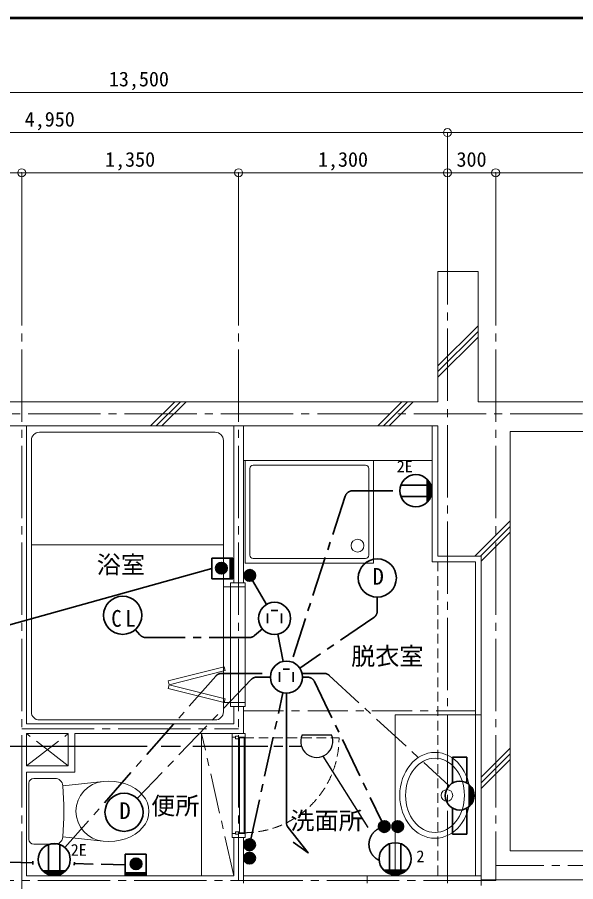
# Model space of a CAD drawing. Units: millimetres at full size, sheet at 1:50. Extents: x -9674 to 9699, y -6794 to 6791.
# Drawn here: x -945 to 2531, y 1413 to 6791 of the extents above; entities that cross this region are included whole.
import ezdxf
from ezdxf.enums import TextEntityAlignment as Align

# ---------------------------------------------------------------- set-up
doc = ezdxf.new("R2010")
doc.units = ezdxf.units.MM
doc.header["$LTSCALE"] = 50
doc.header["$PDMODE"] = 32
doc.header["$PDSIZE"] = 50
for name, pattern in [('CHAIN1', [8, 5, -1, 1, -1]), ('CHAIN2', [12, 9, -1, 1, -1]), ('DASHED1', [1.8, 1.2, -0.6]), ('DASHED3', [4, 3, -1])]:
    doc.linetypes.add(name, pattern=pattern)
for name, color, linetype, lineweight in [('0-0_図面枠', 7, 'Continuous', 9), ('1-0_芯', 134, 'CHAIN2', 9), ('1-1_躯体', 134, 'Continuous', 9), ('1-2_間仕切', 134, 'Continuous', 9), ('1-3_建具', 134, 'Continuous', 9), ('1-4_仕上げ', 134, 'Continuous', 9), ('1-5_設備', 134, 'Continuous', 9), ('1-7_その他', 134, 'DASHED1', 9), ('1-8_ハッチ', 134, 'Continuous', 9), ('1-B_寸法', 134, 'Continuous', 9), ('1-C_梁', 134, 'DASHED1', 9), ('1-D_記号', 134, 'CHAIN1', 9), ('2-0_芯', 2, 'Continuous', 35), ('2-E', 2, 'Continuous', 35), ('3-3', 1, 'Continuous', 25), ('3-E', 3, 'Continuous', 35)]:
    doc.layers.add(name, color=color, linetype=linetype, lineweight=lineweight)
doc.layers.add('1-A_文字', color=134, linetype='Continuous')
doc.styles.add('ＭＳ ゴシック', font='')
doc.styles.get('ＭＳ ゴシック').set_extended_font_data('MS Gothic')

msp = doc.modelspace()

# ---------------------------------------------------------------- linework, layer by layer
at = {"layer": '0-0_図面枠'}
for p, q in [((9697.16, 6789.66), (-9672.16, 6789.66)), ((9695.4, 6787.9), (-9670.4, 6787.9)), ((-9668.64, 6786.14), (9693.64, 6786.14)), ((9691.87, 6784.38), (-9666.87, 6784.38)), ((9690.11, 6782.61), (-9665.11, 6782.61)), ((9688.35, 6780.85), (-9663.35, 6780.85))]:
    msp.add_line(p, q, dxfattribs=at)
msp.add_lwpolyline([(9698.92, -6793.93), (9698.92, 6791.43), (-9673.92, 6791.43)], dxfattribs=at)
at = {"layer": '1-0_芯'}
for p, q in [((-917.48, 5323.92), (-917.48, 509.92)), ((432.52, 5323.92), (432.52, 1419.92)), ((1732.52, -3396.08), (1732.52, 5323.92)), ((2032.52, 5323.92), (2032.52, 1419.92)), ((-8677.48, 4323.92), (8332.52, 4323.92)), ((-917.48, 2363.92), (432.52, 2363.92)), ((8332.52, 1513.92), (2032.52, 1513.92)), ((-3217.48, 1419.92), (2032.52, 1419.92))]:
    msp.add_line(p, q, dxfattribs=at)
at = {"layer": '1-1_躯体'}
for p, q in [((1672.52, 5208.92), (1922.52, 5208.92)), ((1672.52, 4398.92), (1672.52, 5208.92)), ((1922.52, 4398.92), (1922.52, 5208.92)), ((-3027.48, 4398.92), (1672.52, 4398.92)), ((1922.52, 4398.92), (6372.52, 4398.92)), ((-3027.48, 4248.92), (1672.52, 4248.92)), ((1672.52, 3438.92), (1672.52, 4248.92)), ((1672.52, 3438.92), (1942.52, 3438.92)), ((1942.52, 1423.92), (1942.52, 3438.92)), ((2122.52, 1603.92), (4997.52, 1603.92)), ((1942.52, 1423.92), (6622.52, 1423.92))]:
    msp.add_line(p, q, dxfattribs=at)
msp.add_lwpolyline([(2122.52, 1603.92), (2122.52, 4213.92), (6372.52, 4213.92)], dxfattribs=at)
at = {"layer": '1-2_間仕切'}
for p, q in [((-887.48, 4248.92), (-887.48, 2393.92)), ((402.52, 4248.92), (402.52, 3271.92)), ((462.52, 4248.92), (462.52, 3271.92)), ((402.52, 2501.92), (402.52, 2393.92)), ((462.52, 2501.92), (462.52, 2333.92)), ((-887.48, 2393.92), (402.52, 2393.92)), ((-887.48, 2333.92), (-887.48, 2133.92)), ((-887.48, 2333.92), (-627.48, 2333.92)), ((-627.48, 2133.92), (-627.48, 2333.92)), ((-587.48, 2093.92), (-587.48, 2333.92)), ((-587.48, 2333.92), (402.52, 2333.92)), ((472.52, 2312.42), (472.52, 1712.42)), ((-887.48, 2133.92), (-627.48, 2133.92)), ((-887.48, 2093.92), (-887.48, 1449.92)), ((-887.48, 2093.92), (-587.48, 2093.92)), ((402.52, 1687.42), (402.52, 1449.92)), ((462.52, 1687.42), (462.52, 1402.42)), ((-887.48, 1449.92), (402.52, 1449.92)), ((1232.52, 1449.92), (1232.52, 1402.42)), ((1942.52, 1449.92), (1232.52, 1449.92)), ((1942.52, 1388.92), (1942.52, 1423.92))]:
    msp.add_line(p, q, dxfattribs=at)
at = {"layer": '1-3_建具'}
for p, q in [((382.52, 3271.92), (382.52, 3246.92)), ((472.52, 3271.92), (382.52, 3271.92)), ((382.52, 3246.92), (382.52, 2526.92)), ((382.52, 3246.92), (472.52, 3246.92)), ((472.52, 3271.92), (472.52, 3246.92)), ((472.52, 3246.92), (472.52, 2526.92)), ((342.52, 2750.05), (-6.73, 2662.74)), ((342.52, 2750.05), (-6.73, 2662.74)), ((342.52, 2750.05), (-6.73, 2662.74)), ((342.52, 2750.05), (-6.73, 2662.74)), ((348.58, 2725.8), (342.52, 2750.05)), ((-0.67, 2638.48), (348.58, 2725.8)), ((-0.67, 2638.48), (-6.73, 2662.74)), ((-0.67, 2638.48), (-6.73, 2614.23)), ((-0.67, 2638.48), (348.58, 2551.17)), ((342.52, 2526.92), (-6.73, 2614.23)), ((342.52, 2526.92), (-6.73, 2614.23)), ((342.52, 2526.92), (-6.73, 2614.23)), ((342.52, 2526.92), (-6.73, 2614.23)), ((348.58, 2551.17), (342.52, 2526.92)), ((382.52, 2526.92), (382.52, 2501.92)), ((472.52, 2526.92), (382.52, 2526.92)), ((382.52, 2501.92), (472.52, 2501.92)), ((472.52, 2526.92), (472.52, 2501.92)), ((392.52, 2333.92), (392.52, 2312.42)), ((472.52, 2333.92), (392.52, 2333.92)), ((412.52, 2302.42), (412.52, 2317.42)), ((472.52, 2333.92), (472.52, 2312.42)), ((392.52, 1712.42), (392.52, 2312.42)), ((392.52, 2312.42), (412.52, 2312.42)), ((432.52, 2302.42), (412.52, 2302.42)), ((432.52, 2312.42), (472.52, 2312.42)), ((467.52, 2307.42), (437.52, 2307.42)), ((437.52, 2307.42), (437.52, 1717.42)), ((467.52, 1717.42), (467.52, 2307.42)), ((412.52, 1722.42), (432.52, 1722.42)), ((412.52, 1707.42), (412.52, 1722.42)), ((432.52, 1722.42), (432.52, 1707.42)), ((392.52, 1712.42), (392.52, 1687.42)), ((392.52, 1712.42), (412.52, 1712.42)), ((472.52, 1687.42), (392.52, 1687.42)), ((432.52, 1707.42), (412.52, 1707.42)), ((432.52, 1712.42), (472.52, 1712.42)), ((437.52, 1717.42), (467.52, 1717.42)), ((472.52, 1712.42), (472.52, 1687.42)), ((1232.52, 1449.92), (462.52, 1449.92))]:
    msp.add_line(p, q, dxfattribs=at)
at = {"layer": '1-3_建具', "linetype": 'DASHED1'}
msp.add_line((467.52, 2307.42), (1057.52, 2307.42), dxfattribs=at)
at = {"layer": '1-3_建具'}
msp.add_lwpolyline([(412.52, 2317.42), (432.52, 2317.42), (432.52, 2302.42)], dxfattribs=at)
at = {"layer": '1-3_建具', "linetype": 'DASHED1'}
msp.add_arc((467.52, 2307.42), 590, 270, 0, dxfattribs=at)
at = {"layer": '1-4_仕上げ'}
msp.add_line((202.52, 2333.92), (202.52, 1449.92), dxfattribs=at)
at = {"layer": '1-5_設備'}
for p, q in [((287.52, 4208.92), (-807.48, 4208.92)), ((-857.48, 2468.92), (-857.48, 4158.92)), ((337.52, 2468.92), (337.52, 4158.92)), ((462.52, 4033.92), (1637.52, 4033.92)), ((472.52, 4033.92), (472.52, 3398.92)), ((502.52, 3983.92), (502.52, 3443.92)), ((522.52, 4003.92), (1222.52, 4003.92)), ((1242.52, 3443.92), (1242.52, 3983.92)), ((1272.52, 3398.92), (1272.52, 4033.92)), ((-857.48, 3508.92), (337.52, 3508.92)), ((477.52, 3393.92), (1267.52, 3393.92)), ((522.52, 3423.92), (1222.52, 3423.92)), ((382.52, 3246.92), (337.52, 3246.92)), ((342.52, 2750.05), (-6.73, 2662.74)), ((342.52, 2526.92), (-6.73, 2614.23)), ((382.52, 2526.92), (337.52, 2526.92)), ((1407.52, 1449.92), (1407.52, 2449.92)), ((1942.52, 2449.92), (1407.52, 2449.92)), ((287.52, 2418.92), (-807.48, 2418.92)), ((-842.48, 2055.58), (-711.24, 2055.58)), ((-872.48, 2025.58), (-872.48, 1675.58)), ((-661.4, 2009.58), (-410.33, 2036.23)), ((-661.4, 1691.58), (-410.33, 1664.93)), ((-842.48, 1645.58), (-711.24, 1645.58))]:
    msp.add_line(p, q, dxfattribs=at)
for centre, radius in [((1172.52, 3503.92), 40), ((1729.28, 1949.92), 36)]:
    msp.add_circle(centre, radius, dxfattribs=at)
for centre, radius, start, end in [((-807.48, 4158.92), 50, 90, 180), ((287.52, 4158.92), 50, 0, 90), ((522.52, 3983.92), 20, 90, 180), ((1222.52, 3983.92), 20, 0, 90), ((522.52, 3443.92), 20, 180, 270), ((1222.52, 3443.92), 20, 270, 0), ((477.52, 3398.92), 5, 180, 270), ((1267.52, 3398.92), 5, 270, 0), ((-807.48, 2468.92), 50, 180, 270), ((287.52, 2468.92), 50, 270, 0), ((-842.48, 2025.58), 30, 90, 180), ((-711.24, 2005.58), 50, 4.58409, 90), ((-2644.42, 1850.58), 1989.39, 355.41592, 4.58409), ((-393.21, 1850.58), 186.44, 95.26901, 264.731), ((-842.48, 1675.58), 30, 180, 270), ((-711.24, 1695.58), 50, 270, 355.41592)]:
    msp.add_arc(centre, radius, start, end, dxfattribs=at)
for major_axis, ratio in [((0, 267), 0.8202), ((0, 231), 0.7922)]:
    msp.add_ellipse((1654.88, 1949.92), major_axis=major_axis, ratio=ratio, dxfattribs=at)
msp.add_ellipse((-375.29, 1850.58), major_axis=(250, 0), ratio=0.75, start_param=4.5717765, end_param=7.9945944, dxfattribs=at)
at = {"layer": '1-7_その他', "linetype": 'CHAIN1'}
for p, q in [((-887.48, 2133.92), (-627.48, 2333.92)), ((-627.48, 2133.92), (-887.48, 2333.92)), ((402.52, 1449.92), (202.52, 2333.92))]:
    msp.add_line(p, q, dxfattribs=at)
at = {"layer": '1-8_ハッチ'}
for p, q in [((1672.52, 4622.5), (1922.52, 4872.5)), ((1672.52, 4587.14), (1922.52, 4837.14)), ((1672.52, 4551.79), (1922.52, 4801.79)), ((-115.27, 4248.92), (34.73, 4398.92)), ((-79.92, 4248.92), (70.08, 4398.92)), ((-44.56, 4248.92), (105.44, 4398.92)), ((1298.94, 4248.92), (1448.94, 4398.92)), ((1334.29, 4248.92), (1484.29, 4398.92)), ((1369.65, 4248.92), (1519.65, 4398.92)), ((1637.52, 3403.92), (1637.52, 4248.92)), ((1903.15, 3438.92), (2122.52, 3658.28)), ((1938.51, 3438.92), (2122.52, 3622.93)), ((1942.52, 3407.57), (2122.52, 3587.57)), ((1637.52, 3403.92), (1907.52, 3403.92)), ((1907.52, 1449.92), (1907.52, 3403.92)), ((1942.52, 2064.07), (2122.52, 2244.07)), ((1942.52, 2028.71), (2122.52, 2208.71)), ((1942.52, 1993.36), (2122.52, 2173.36))]:
    msp.add_line(p, q, dxfattribs=at)
at = {"layer": '1-B_寸法'}
for p, q in [((-6937.48, 6323.92), (6562.52, 6323.92)), ((-3217.48, 6073.92), (1732.52, 6073.92)), ((1732.52, 6073.92), (6562.52, 6073.92)), ((1732.52, 6073.92), (1732.52, 5323.92)), ((-917.48, 5823.92), (-3217.48, 5823.92)), ((-917.48, 5823.92), (-917.48, 5323.92)), ((432.52, 5823.92), (-917.48, 5823.92)), ((432.52, 5823.92), (432.52, 5323.92)), ((1732.52, 5823.92), (432.52, 5823.92)), ((1732.52, 5823.92), (2032.52, 5823.92)), ((2032.52, 5823.92), (2032.52, 5323.92)), ((2032.52, 5823.92), (6562.52, 5823.92))]:
    msp.add_line(p, q, dxfattribs=at)
for p in [(1732.52, 6073.92), (-917.48, 5823.92), (432.52, 5823.92), (1732.52, 5823.92), (2032.52, 5823.92)]:
    msp.add_point(p, dxfattribs=at)
at = {"layer": '1-C_梁'}
msp.add_line((1672.52, 3403.92), (1672.52, 1449.92), dxfattribs=at)
at = {"layer": '1-D_記号'}
msp.add_line((462.52, 2474.92), (1907.52, 2474.92), dxfattribs=at)
at = {"layer": '2-0_芯'}
for p, q in [((1629.75, 3880.35), (1442.36, 3880.35)), ((1606.07, 3916.77), (1606.07, 3773.94)), ((1609.07, 3913.69), (1609.07, 3777.01)), ((1615.07, 3906.66), (1615.07, 3784.04)), ((1621.07, 3898.03), (1621.07, 3792.67)), ((1627.07, 3886.82), (1627.07, 3803.89)), ((1633.07, 3869.67), (1633.07, 3821.03)), ((1629.75, 3810.35), (1442.36, 3810.35)), ((532.43, 3337.56), (471.52, 3337.56)), ((523.58, 3347.16), (480.37, 3347.16)), ((537.98, 3318.36), (465.97, 3318.36)), ((536.68, 3327.96), (467.27, 3327.96)), ((536.68, 3308.75), (467.27, 3308.75)), ((532.43, 3299.15), (471.52, 3299.15)), ((523.58, 3289.55), (480.37, 3289.55)), ((710.24, 2783.76), (676.01, 2952.98)), ((730.06, 1780.23), (730.06, 2585.75)), ((1853.45, 2188.39), (1763.44, 2188.39)), ((1763.44, 2188.39), (1763.44, 2026.3)), ((1853.45, 2026.3), (1853.45, 2188.39)), ((1867.23, 1880.17), (1867.23, 2016.51)), ((1870.24, 1882.88), (1870.24, 2013.8)), ((1876.24, 1889.12), (1876.24, 2007.57)), ((1882.24, 1896.79), (1882.24, 1999.9)), ((1888.24, 1906.67), (1888.24, 1989.81)), ((1894.24, 1921.08), (1894.24, 1975.6)), ((1763.44, 1870.39), (1763.44, 1708.29)), ((1853.45, 1708.29), (1853.45, 1870.39)), ((1310.59, 1777.23), (1310.59, 1734.03)), ((1320.19, 1786.09), (1320.19, 1725.17)), ((1329.79, 1790.33), (1329.79, 1720.93)), ((1339.4, 1791.64), (1339.4, 1719.62)), ((1349, 1790.33), (1349, 1720.93)), ((1358.6, 1786.09), (1358.6, 1725.17)), ((1368.2, 1777.23), (1368.2, 1734.03)), ((1393.94, 1777.23), (1393.94, 1734.03)), ((1403.54, 1786.09), (1403.54, 1725.17)), ((1413.14, 1790.33), (1413.14, 1720.93)), ((1422.74, 1791.64), (1422.74, 1719.62)), ((1432.35, 1790.33), (1432.35, 1720.93)), ((1441.95, 1786.09), (1441.95, 1725.17)), ((1451.55, 1777.23), (1451.55, 1734.03)), ((522.24, 1671.64), (479.03, 1671.64)), ((1763.44, 1708.29), (1853.45, 1708.29)), ((-749.87, 1456.49), (-749.87, 1643.88)), ((-679.87, 1456.49), (-679.87, 1643.88)), ((536.64, 1642.83), (464.62, 1642.83)), ((535.33, 1652.44), (465.93, 1652.44)), ((535.33, 1633.23), (465.93, 1633.23)), ((531.09, 1662.04), (470.17, 1662.04)), ((531.09, 1623.63), (470.17, 1623.63)), ((522.24, 1614.03), (479.03, 1614.03)), ((1371.55, 1461.61), (1371.55, 1649)), ((1441.55, 1461.61), (1441.55, 1649)), ((535.33, 1569.09), (465.93, 1569.09)), ((531.09, 1578.69), (470.17, 1578.69)), ((522.24, 1588.29), (479.03, 1588.29)), ((536.64, 1559.48), (464.62, 1559.48)), ((535.33, 1549.88), (465.93, 1549.88)), ((531.09, 1540.28), (470.17, 1540.28)), ((522.24, 1530.68), (479.03, 1530.68)), ((-643.45, 1480.17), (-786.28, 1480.17)), ((-646.53, 1477.16), (-783.21, 1477.16)), ((-653.56, 1471.16), (-776.18, 1471.16)), ((-662.19, 1465.16), (-767.55, 1465.16)), ((-673.4, 1459.16), (-756.33, 1459.16)), ((-690.55, 1453.16), (-739.19, 1453.16)), ((1477.96, 1485.29), (1335.13, 1485.29)), ((1474.89, 1482.28), (1338.21, 1482.28)), ((1467.86, 1476.29), (1345.24, 1476.29)), ((1459.23, 1470.28), (1353.87, 1470.28)), ((1448.01, 1464.28), (1365.08, 1464.28)), ((1430.87, 1458.29), (1382.23, 1458.29))]:
    msp.add_line(p, q, dxfattribs=at)
at = {"layer": '2-0_芯', "linetype": 'CHAIN1'}
for p, q in [((1143.37, 3845.35), (1436.03, 3845.35)), ((1095.82, 3810.81), (760.98, 2780.84)), ((519.96, 3287.17), (606.23, 3137.61)), ((1295.5, 3097.49), (1295.5, 3183.6)), ((1273.65, 3056.17), (812.69, 2742.06)), ((-182.42, 2948.97), (-210.67, 2981.2)), ((531.67, 2944), (580.35, 2985.82)), ((499.09, 2931.92), (-144.82, 2931.92)), ((291.06, 2692.2), (-648.76, 1625.24)), ((328.58, 2709.15), (632.84, 2709.15)), ((962.82, 2709.15), (827.28, 2709.15)), ((996.69, 2695.93), (1742.23, 2009.32)), ((510.8, 2670.34), (-198.18, 1930.42)), ((546.9, 2685.75), (630.07, 2685.75)), ((859.74, 2685.75), (830.06, 2685.75)), ((904.79, 2657.45), (1323.76, 1788.07)), ((508.37, 1678), (708.58, 2588.09))]:
    msp.add_line(p, q, dxfattribs=at)
at = {"layer": '2-0_芯'}
msp.add_lwpolyline([(740.76, 1749.33), (864.52, 1591.96), (772.81, 1658.48)], dxfattribs=at)
for centre, radius in [((1536.05, 3845.35), 100.02), ((501.97, 3318.36), 36.01), ((656.19, 3050.99), 100), ((730.06, 2685.75), 100), ((1808.45, 1948.34), 90.02), ((1339.4, 1755.63), 36.01), ((1422.74, 1755.63), 36.01), ((500.63, 1642.83), 36.01), ((-714.87, 1550.18), 100.02), ((1406.55, 1555.3), 100.02), ((500.63, 1559.48), 36.01)]:
    msp.add_circle(centre, radius, dxfattribs=at)
at = {"layer": '2-0_芯', "linetype": 'CHAIN1'}
for centre, radius, start, end in [((1143.37, 3795.35), 50, 90, 161.9908), ((1245.5, 3097.49), 50, 304.2719, 0), ((-144.82, 2981.92), 50, 221.225, 270), ((499.09, 2981.92), 50, 270, 310.67012), ((328.58, 2659.15), 50, 90, 138.62533), ((962.82, 2659.15), 50, 47.3562, 90), ((546.9, 2635.75), 50, 90, 136.22328), ((859.74, 2635.75), 50, 25.73046, 90), ((1353.39, 1644.91), 109.5, 115.91805, 244.92707)]:
    msp.add_arc(centre, radius, start, end, dxfattribs=at)
at = {"layer": '2-0_芯'}
msp.add_arc((780.06, 1780.23), 50, 180, 218.1834, dxfattribs=at)
at = {"layer": '2-E'}
for p, q in [((613.12, 3020.99), (613.12, 3080.99)), ((676.19, 3100.32), (636.19, 3100.32)), ((699.26, 3020.99), (699.26, 3080.99)), ((686.99, 2655.75), (686.99, 2715.75)), ((750.06, 2735.08), (710.06, 2735.08)), ((773.13, 2655.75), (773.13, 2715.75))]:
    msp.add_line(p, q, dxfattribs=at)
for centre in [(1295.5, 3302.38), (-288.94, 3070.54), (-280.35, 1844.66)]:
    msp.add_circle(centre, 118.77, dxfattribs=at)
at = {"layer": '3-3'}
for p, q in [((827.12, 2325.53), (1010.49, 2325.53)), ((-1223.25, 2255.51), (-136.85, 2255.51)), ((-49.66, 2255.51), (70.75, 2255.51)), ((147.56, 2255.51), (614.84, 2255.51)), ((650.82, 2255.51), (707.56, 2255.51)), ((746.32, 2255.51), (823.39, 2255.51)), ((1239.74, 1749), (958.08, 2193.53))]:
    msp.add_line(p, q, dxfattribs=at)
msp.add_arc((918.81, 2285.53), 100.03, 156.4305, 23.56947, dxfattribs=at)
at = {"layer": '3-E'}
for p, q in [((265.94, 3296.79), (265.94, 3426.79)), ((265.94, 3426.79), (395.94, 3426.79)), ((306.35, 3333.18), (306.35, 3394.1)), ((315.95, 3328.94), (315.95, 3398.34)), ((325.55, 3327.63), (325.55, 3399.65)), ((335.16, 3328.94), (335.16, 3398.34)), ((344.76, 3333.18), (344.76, 3394.1)), ((380.94, 3426.79), (380.94, 3296.79)), ((385.94, 3426.79), (385.94, 3296.79)), ((390.94, 3426.79), (390.94, 3296.79)), ((395.94, 3426.79), (395.94, 3296.79)), ((-1037.33, 2998.25), (265.94, 3361.79)), ((296.75, 3342.03), (296.75, 3385.24)), ((354.36, 3342.03), (354.36, 3385.24)), ((395.94, 3296.79), (265.94, 3296.79)), ((-272.55, 1583.54), (-142.55, 1583.54)), ((-272.55, 1453.54), (-272.55, 1583.54)), ((-142.55, 1583.54), (-142.55, 1453.54)), ((-848.72, 1520.15), (-848.32, 1540.15)), ((-590.17, 1514.94), (-589.77, 1534.94)), ((-241.71, 1523.93), (-169.7, 1523.93)), ((-240.41, 1533.53), (-171, 1533.53)), ((-240.41, 1514.32), (-171, 1514.32)), ((-236.16, 1543.13), (-175.25, 1543.13)), ((-227.31, 1552.73), (-184.1, 1552.73)), ((-142.55, 1468.54), (-272.55, 1468.54)), ((-142.55, 1463.54), (-272.55, 1463.54)), ((-142.55, 1458.54), (-272.55, 1458.54)), ((-142.55, 1453.54), (-272.55, 1453.54)), ((-236.16, 1504.72), (-175.25, 1504.72)), ((-227.31, 1495.12), (-184.1, 1495.12))]:
    msp.add_line(p, q, dxfattribs=at)
at = {"layer": '3-E', "linetype": 'DASHED3'}
for p, q in [((-848.52, 1530.15), (-1313.91, 1539.52)), ((-272.55, 1518.54), (-589.97, 1524.94))]:
    msp.add_line(p, q, dxfattribs=at)
at = {"layer": '3-E'}
for centre in [(325.55, 3363.64), (-205.7, 1523.93)]:
    msp.add_circle(centre, 36.01, dxfattribs=at)

# ---------------------------------------------------------------- texts
at = {"layer": '1-A_文字', "style": 'ＭＳ ゴシック'}
for s, p in [('浴室', (-450.11, 3297.4)), ('脱衣室', (1133.07, 2727.55)), ('便所', (-111.8, 1796.84)), ('洗面所', (754.72, 1704.62))]:
    msp.add_text(s, height=110, dxfattribs=at).set_placement(p, align=Align.BOTTOM_LEFT)
at = {"layer": '1-B_寸法', "style": 'ＭＳ ゴシック'}
for s, p in [('13,500', (-374.98, 6333.92)), ('4,950', (-898.73, 6083.92)), ('1,350', (-398.73, 5833.92)), ('1,300', (926.27, 5833.92)), ('300', (1788.77, 5833.92))]:
    msp.add_text(s, height=91.64, dxfattribs=at).set_placement(p, align=Align.BOTTOM_LEFT)
at = {"layer": '2-0_芯', "color": 7, "style": 'ＭＳ ゴシック'}
for s, p in [('2E', (1416.68, 3937.9)), ('2E', (-612.07, 1551.85)), ('2', (1539.36, 1512.13))]:
    msp.add_text(s, height=73.31, dxfattribs=at).set_placement(p, align=Align.BOTTOM_LEFT)
at = {"layer": '2-E', "color": 7, "style": 'ＭＳ ゴシック'}
for p in [(1265.98, 3228.78), (-309.87, 1771.07)]:
    msp.add_text('D', height=104.5, dxfattribs=at).set_placement(p, align=Align.BOTTOM_LEFT)
at = {"layer": '2-E', "color": 7, "insert": (-360.02, 2996.94), "char_height": 104.5, "attachment_point": 7, "style": 'ＭＳ ゴシック'}
msp.add_mtext('\\T1.36;\\W0.9;CL', dxfattribs=at)

doc.saveas('drawing.dxf')
